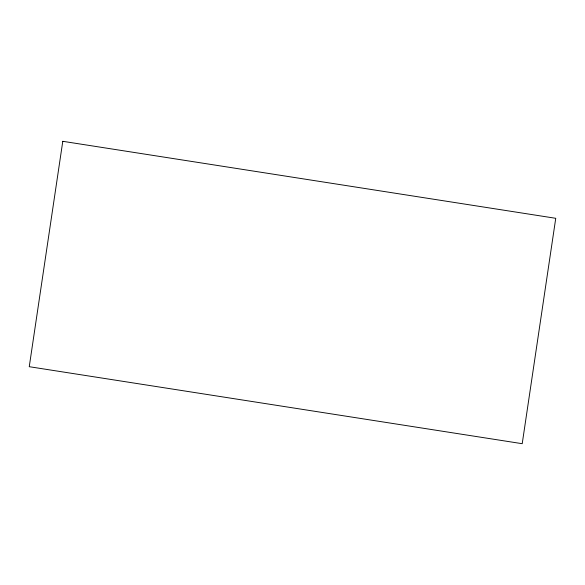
<?xml version="1.0" encoding="UTF-8"?>
<svg xmlns="http://www.w3.org/2000/svg" width="585" height="585" viewBox="0 0 585 585"><rect width="100%" height="100%" fill="white"/><g stroke="black" fill="none" stroke-linecap="round" stroke-linejoin="round"><path stroke-width="0.88" d="M62.785 141.307L29.25 366.7L522.215 443.693L555.75 218.3L62.785 141.307"/></g></svg>
